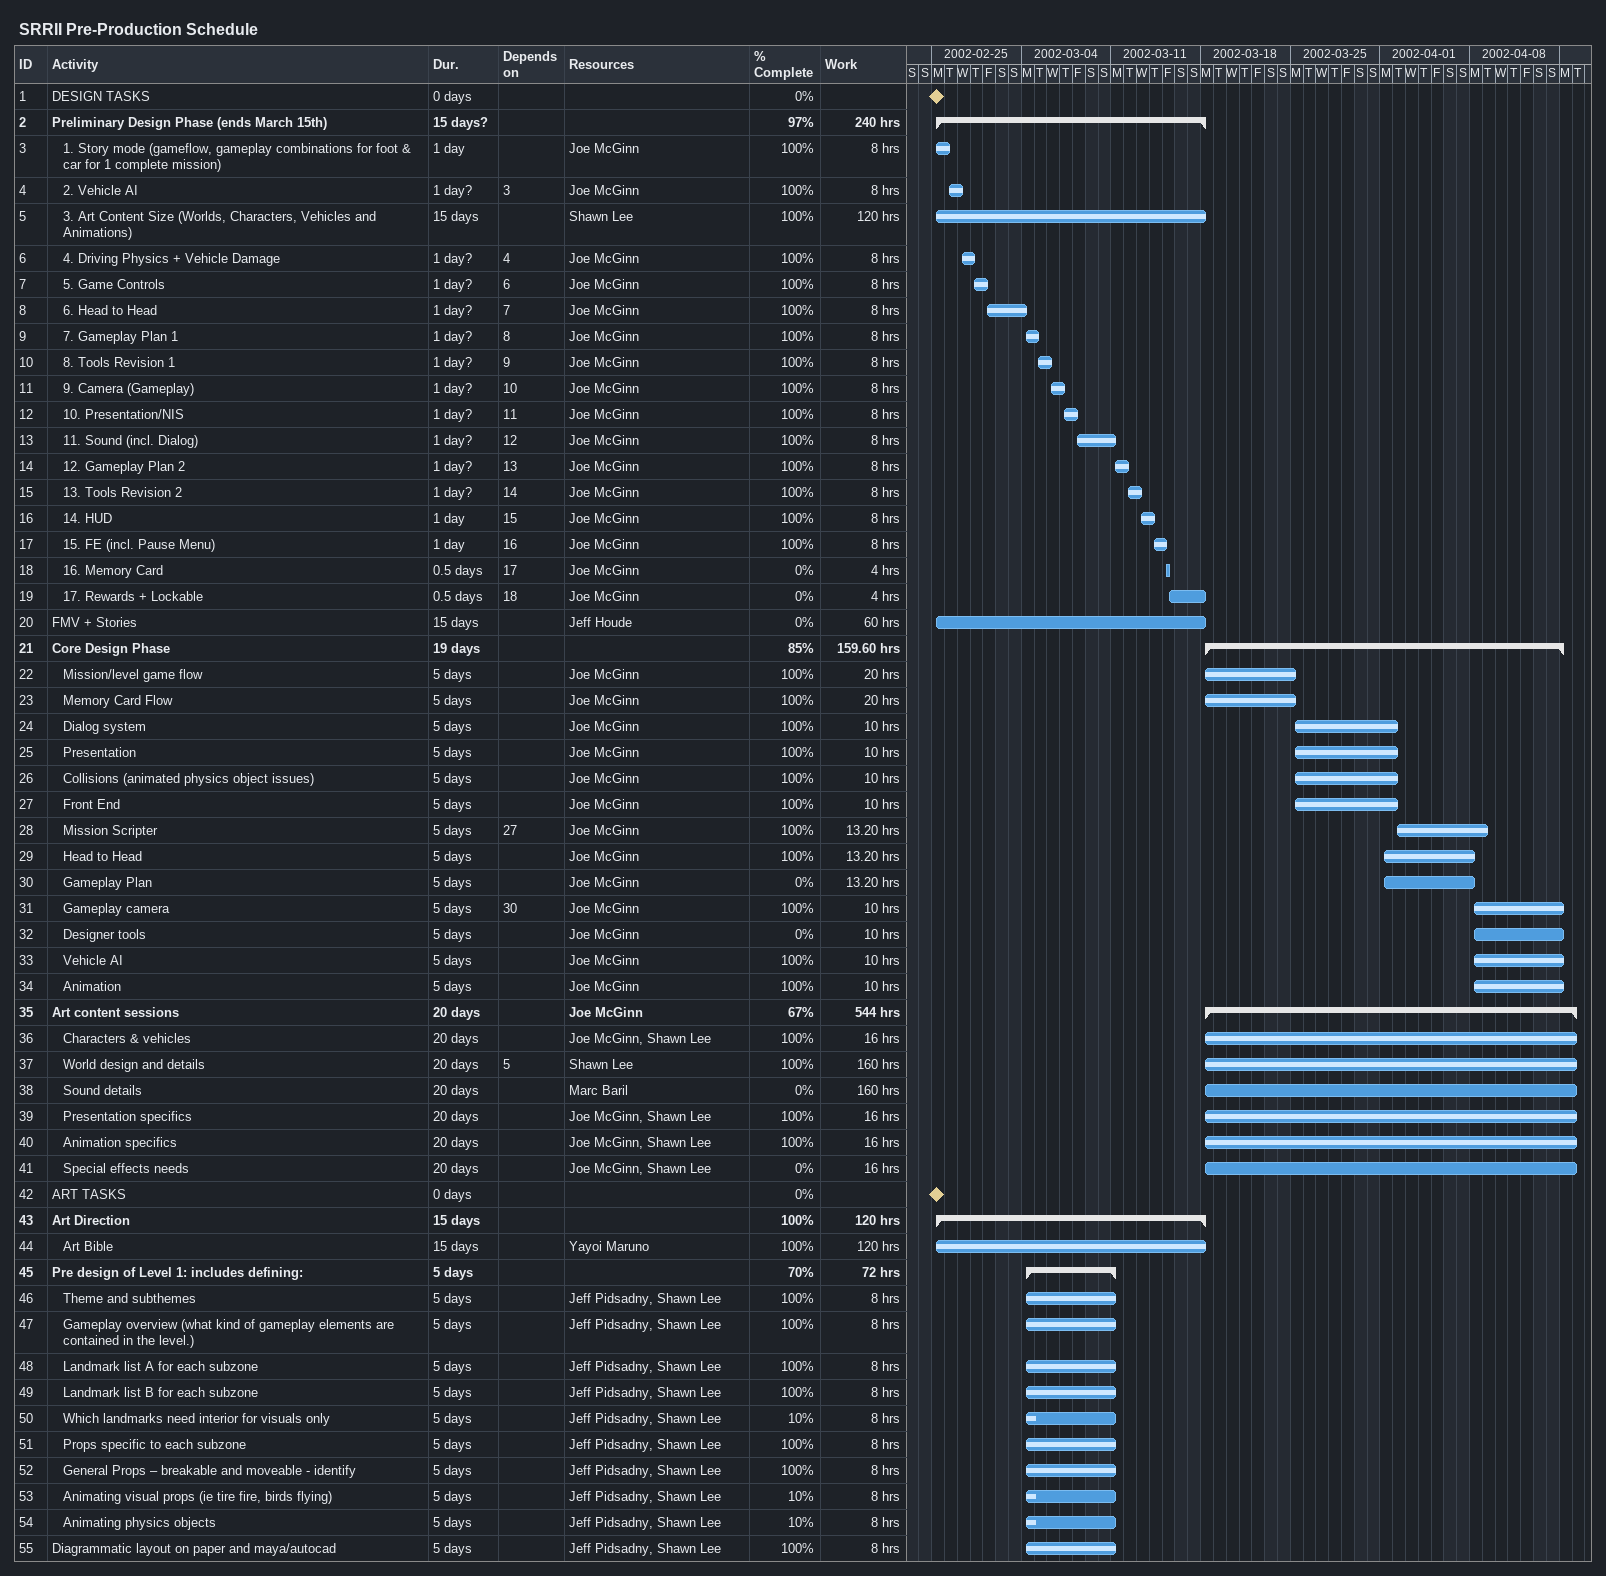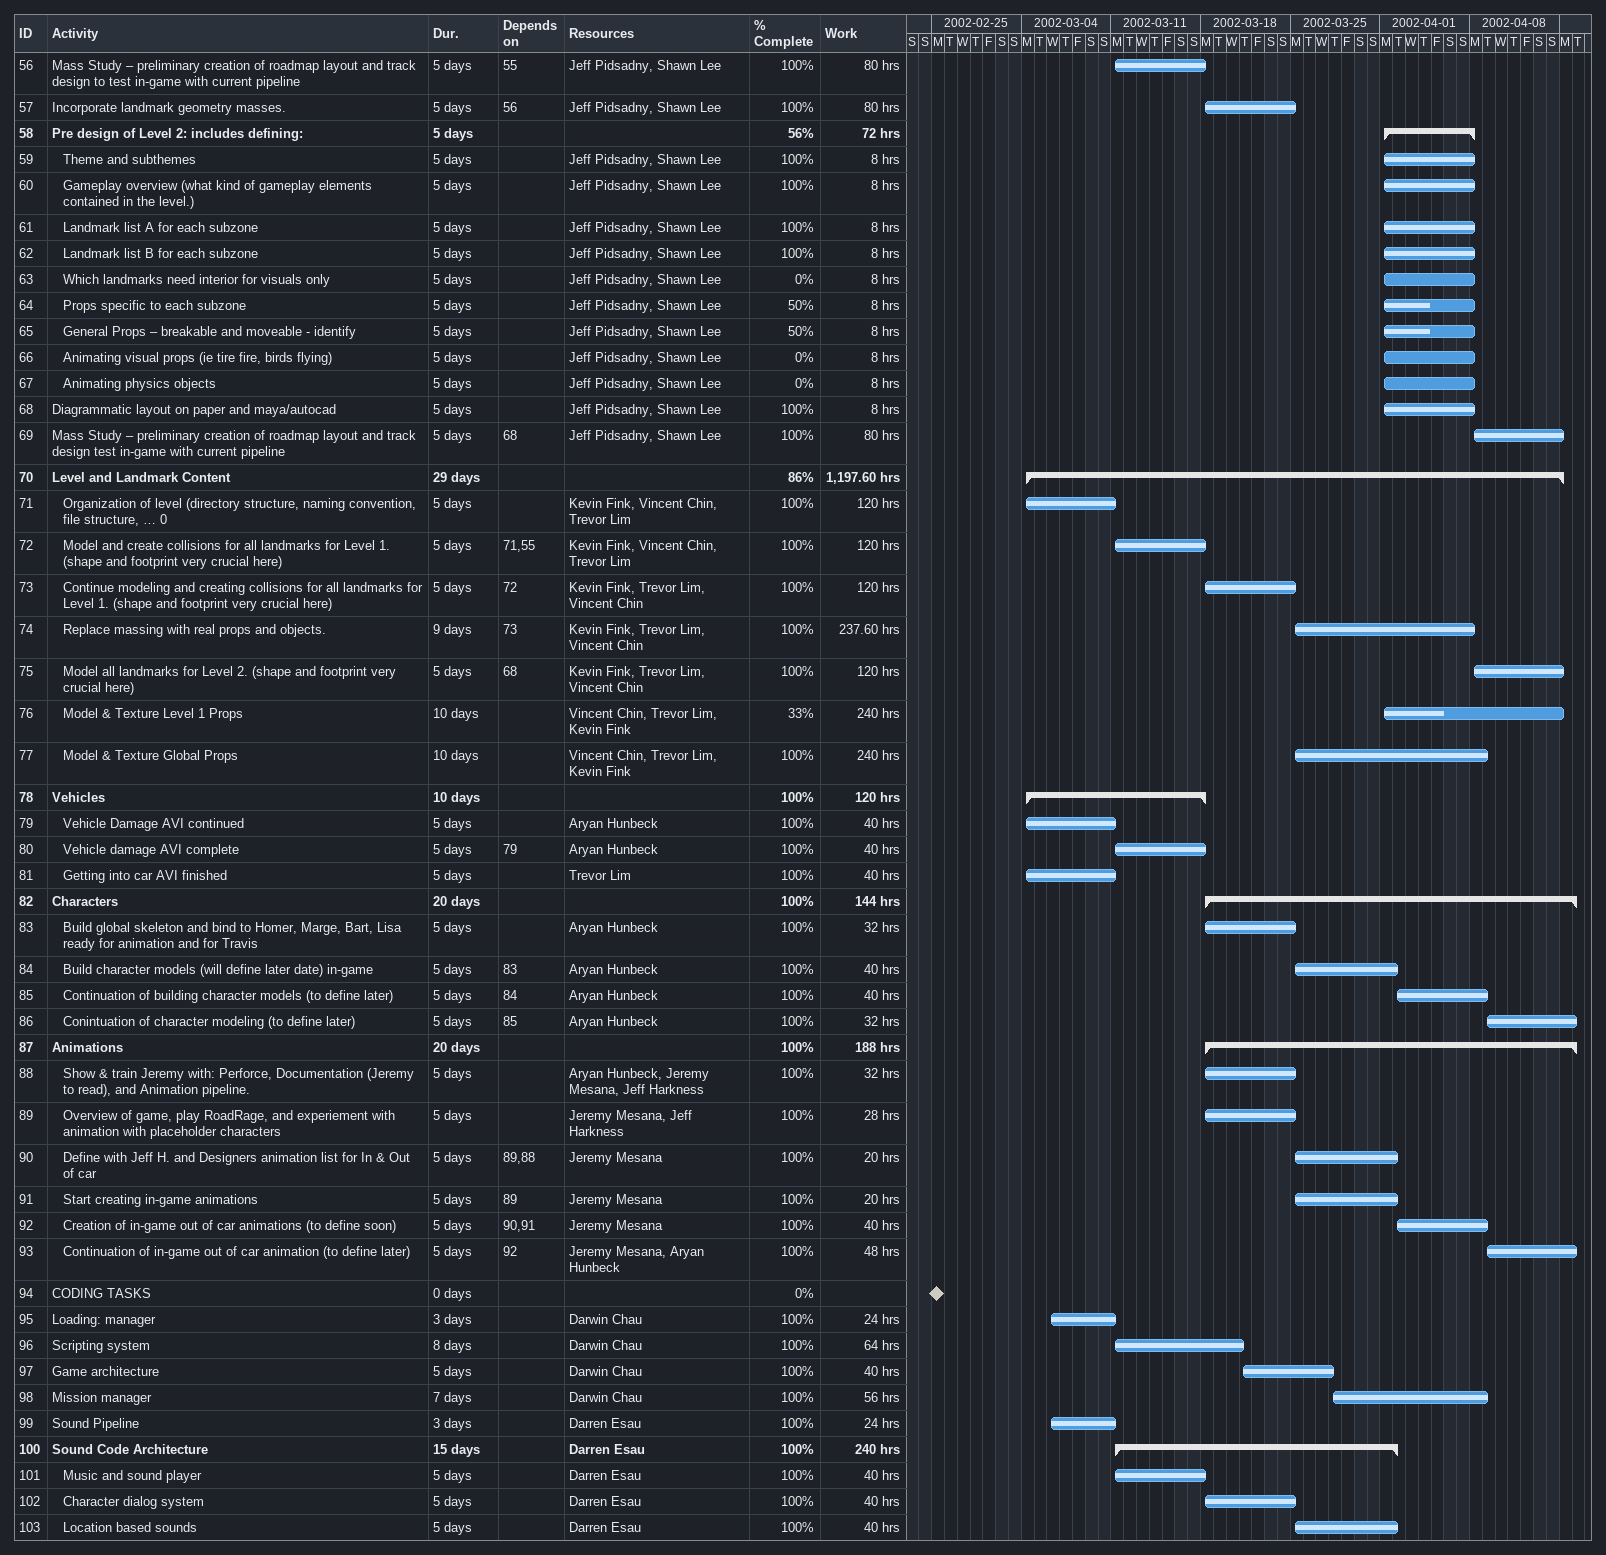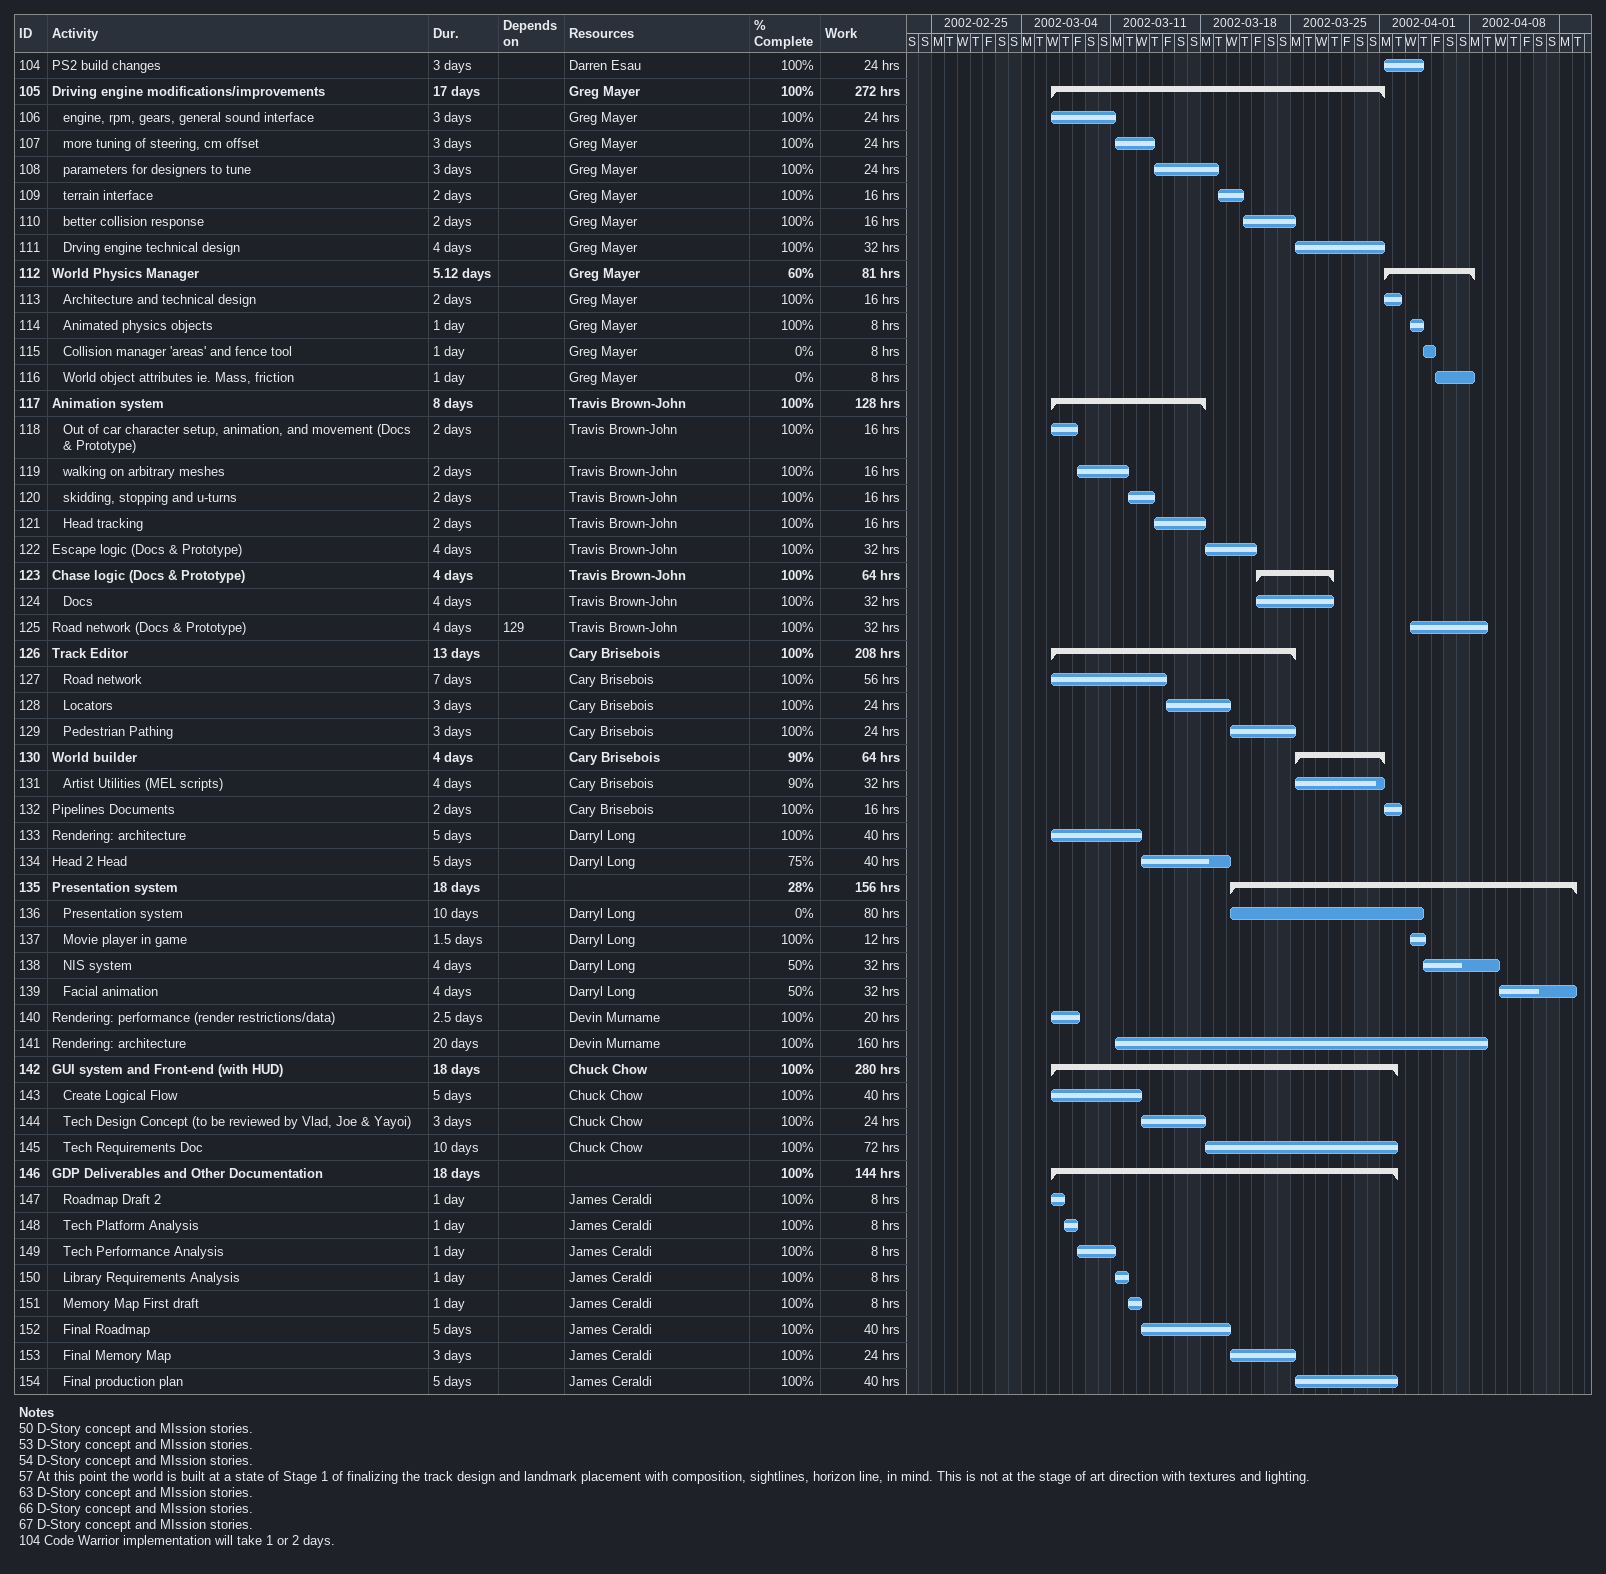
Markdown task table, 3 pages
SRRII Pre-Production Schedule

| ID | Level | Task | Duration | Start | Finish | Predecessors | Resources | % complete | Work (h) |
|---|---|---|---|---|---|---|---|---|---|
| 1 | 1 | DESIGN TASKS | 0d | 2002-02-25 | 2002-02-25 |  |  | 0 |  |
| 2 | 1 | **Preliminary Design Phase (ends March 15th)** | 15d? | 2002-02-25 | 2002-03-18 |  |  | 97 | 240 |
| 3 | 2 | 1. Story mode (gameflow, gameplay combinations for foot & car for 1 complete mission) | 1d | 2002-02-25 | 2002-02-26 |  | Joe McGinn | 100 | 8 |
| 4 | 2 | 2. Vehicle AI | 1d? | 2002-02-26 | 2002-02-27 | 3 | Joe McGinn | 100 | 8 |
| 5 | 2 | 3. Art Content Size (Worlds, Characters, Vehicles and Animations) | 15d | 2002-02-25 | 2002-03-18 |  | Shawn Lee | 100 | 120 |
| 6 | 2 | 4. Driving Physics + Vehicle Damage | 1d? | 2002-02-27 | 2002-02-28 | 4 | Joe McGinn | 100 | 8 |
| 7 | 2 | 5. Game Controls | 1d? | 2002-02-28 | 2002-03-01 | 6 | Joe McGinn | 100 | 8 |
| 8 | 2 | 6. Head to Head | 1d? | 2002-03-01 | 2002-03-04 | 7 | Joe McGinn | 100 | 8 |
| 9 | 2 | 7. Gameplay Plan 1 | 1d? | 2002-03-04 | 2002-03-05 | 8 | Joe McGinn | 100 | 8 |
| 10 | 2 | 8. Tools Revision 1 | 1d? | 2002-03-05 | 2002-03-06 | 9 | Joe McGinn | 100 | 8 |
| 11 | 2 | 9. Camera (Gameplay) | 1d? | 2002-03-06 | 2002-03-07 | 10 | Joe McGinn | 100 | 8 |
| 12 | 2 | 10. Presentation/NIS | 1d? | 2002-03-07 | 2002-03-08 | 11 | Joe McGinn | 100 | 8 |
| 13 | 2 | 11. Sound (incl. Dialog) | 1d? | 2002-03-08 | 2002-03-11 | 12 | Joe McGinn | 100 | 8 |
| 14 | 2 | 12. Gameplay Plan 2 | 1d? | 2002-03-11 | 2002-03-12 | 13 | Joe McGinn | 100 | 8 |
| 15 | 2 | 13. Tools Revision 2 | 1d? | 2002-03-12 | 2002-03-13 | 14 | Joe McGinn | 100 | 8 |
| 16 | 2 | 14. HUD | 1d | 2002-03-13 | 2002-03-14 | 15 | Joe McGinn | 100 | 8 |
| 17 | 2 | 15. FE (incl. Pause Menu) | 1d | 2002-03-14 | 2002-03-15 | 16 | Joe McGinn | 100 | 8 |
| 18 | 2 | 16. Memory Card | 0.5d | 2002-03-15 | 2002-03-15 | 17 | Joe McGinn | 0 | 4 |
| 19 | 2 | 17. Rewards + Lockable | 0.5d | 2002-03-15 | 2002-03-18 | 18 | Joe McGinn | 0 | 4 |
| 20 | 1 | FMV + Stories | 15d | 2002-02-25 | 2002-03-18 |  | Jeff Houde | 0 | 60 |
| 21 | 1 | **Core Design Phase** | 19d | 2002-03-18 | 2002-04-15 |  |  | 85 | 159.60 |
| 22 | 2 | Mission/level game flow | 5d | 2002-03-18 | 2002-03-25 |  | Joe McGinn | 100 | 20 |
| 23 | 2 | Memory Card Flow | 5d | 2002-03-18 | 2002-03-25 |  | Joe McGinn | 100 | 20 |
| 24 | 2 | Dialog system | 5d | 2002-03-25 | 2002-04-02 |  | Joe McGinn | 100 | 10 |
| 25 | 2 | Presentation | 5d | 2002-03-25 | 2002-04-02 |  | Joe McGinn | 100 | 10 |
| 26 | 2 | Collisions (animated physics object issues) | 5d | 2002-03-25 | 2002-04-02 |  | Joe McGinn | 100 | 10 |
| 27 | 2 | Front End | 5d | 2002-03-25 | 2002-04-02 |  | Joe McGinn | 100 | 10 |
| 28 | 2 | Mission Scripter | 5d | 2002-04-02 | 2002-04-09 | 27 | Joe McGinn | 100 | 13.20 |
| 29 | 2 | Head to Head | 5d | 2002-04-01 | 2002-04-08 |  | Joe McGinn | 100 | 13.20 |
| 30 | 2 | Gameplay Plan | 5d | 2002-04-01 | 2002-04-08 |  | Joe McGinn | 0 | 13.20 |
| 31 | 2 | Gameplay camera | 5d | 2002-04-08 | 2002-04-15 | 30 | Joe McGinn | 100 | 10 |
| 32 | 2 | Designer tools | 5d | 2002-04-08 | 2002-04-15 |  | Joe McGinn | 0 | 10 |
| 33 | 2 | Vehicle AI | 5d | 2002-04-08 | 2002-04-15 |  | Joe McGinn | 100 | 10 |
| 34 | 2 | Animation | 5d | 2002-04-08 | 2002-04-15 |  | Joe McGinn | 100 | 10 |
| 35 | 1 | **Art content sessions** | 20d | 2002-03-18 | 2002-04-16 |  | Joe McGinn | 67 | 544 |
| 36 | 2 | Characters & vehicles | 20d | 2002-03-18 | 2002-04-16 |  | Joe McGinn, Shawn Lee | 100 | 16 |
| 37 | 2 | World design and details | 20d | 2002-03-18 | 2002-04-16 | 5 | Shawn Lee | 100 | 160 |
| 38 | 2 | Sound details | 20d | 2002-03-18 | 2002-04-16 |  | Marc Baril | 0 | 160 |
| 39 | 2 | Presentation specifics | 20d | 2002-03-18 | 2002-04-16 |  | Joe McGinn, Shawn Lee | 100 | 16 |
| 40 | 2 | Animation specifics | 20d | 2002-03-18 | 2002-04-16 |  | Joe McGinn, Shawn Lee | 100 | 16 |
| 41 | 2 | Special effects needs | 20d | 2002-03-18 | 2002-04-16 |  | Joe McGinn, Shawn Lee | 0 | 16 |
| 42 | 1 | ART TASKS | 0d | 2002-02-25 | 2002-02-25 |  |  | 0 |  |
| 43 | 1 | **Art Direction** | 15d | 2002-02-25 | 2002-03-18 |  |  | 100 | 120 |
| 44 | 2 | Art Bible | 15d | 2002-02-25 | 2002-03-18 |  | Yayoi Maruno | 100 | 120 |
| 45 | 1 | **Pre design of Level 1: includes defining:** | 5d | 2002-03-04 | 2002-03-11 |  |  | 70 | 72 |
| 46 | 2 | Theme and subthemes | 5d | 2002-03-04 | 2002-03-11 |  | Jeff Pidsadny, Shawn Lee | 100 | 8 |
| 47 | 2 | Gameplay overview (what kind of gameplay elements are contained in the level.) | 5d | 2002-03-04 | 2002-03-11 |  | Jeff Pidsadny, Shawn Lee | 100 | 8 |
| 48 | 2 | Landmark list A for each subzone | 5d | 2002-03-04 | 2002-03-11 |  | Jeff Pidsadny, Shawn Lee | 100 | 8 |
| 49 | 2 | Landmark list B for each subzone | 5d | 2002-03-04 | 2002-03-11 |  | Jeff Pidsadny, Shawn Lee | 100 | 8 |
| 50 | 2 | Which landmarks need interior for visuals only | 5d | 2002-03-04 | 2002-03-11 |  | Jeff Pidsadny, Shawn Lee | 10 | 8 |
| 51 | 2 | Props specific to each subzone | 5d | 2002-03-04 | 2002-03-11 |  | Jeff Pidsadny, Shawn Lee | 100 | 8 |
| 52 | 2 | General Props – breakable and moveable - identify | 5d | 2002-03-04 | 2002-03-11 |  | Jeff Pidsadny, Shawn Lee | 100 | 8 |
| 53 | 2 | Animating visual props (ie tire fire, birds flying) | 5d | 2002-03-04 | 2002-03-11 |  | Jeff Pidsadny, Shawn Lee | 10 | 8 |
| 54 | 2 | Animating physics objects | 5d | 2002-03-04 | 2002-03-11 |  | Jeff Pidsadny, Shawn Lee | 10 | 8 |
| 55 | 1 | Diagrammatic layout on paper and maya/autocad | 5d | 2002-03-04 | 2002-03-11 |  | Jeff Pidsadny, Shawn Lee | 100 | 8 |
| 56 | 1 | Mass Study – preliminary creation of roadmap layout and track design to test in-game with current pipeline | 5d | 2002-03-11 | 2002-03-18 | 55 | Jeff Pidsadny, Shawn Lee | 100 | 80 |
| 57 | 1 | Incorporate landmark geometry masses. | 5d | 2002-03-18 | 2002-03-25 | 56 | Jeff Pidsadny, Shawn Lee | 100 | 80 |
| 58 | 1 | **Pre design of Level 2: includes defining:** | 5d | 2002-04-01 | 2002-04-08 |  |  | 56 | 72 |
| 59 | 2 | Theme and subthemes | 5d | 2002-04-01 | 2002-04-08 |  | Jeff Pidsadny, Shawn Lee | 100 | 8 |
| 60 | 2 | Gameplay overview (what kind of gameplay elements contained in the level.) | 5d | 2002-04-01 | 2002-04-08 |  | Jeff Pidsadny, Shawn Lee | 100 | 8 |
| 61 | 2 | Landmark list A for each subzone | 5d | 2002-04-01 | 2002-04-08 |  | Jeff Pidsadny, Shawn Lee | 100 | 8 |
| 62 | 2 | Landmark list B for each subzone | 5d | 2002-04-01 | 2002-04-08 |  | Jeff Pidsadny, Shawn Lee | 100 | 8 |
| 63 | 2 | Which landmarks need interior for visuals only | 5d | 2002-04-01 | 2002-04-08 |  | Jeff Pidsadny, Shawn Lee | 0 | 8 |
| 64 | 2 | Props specific to each subzone | 5d | 2002-04-01 | 2002-04-08 |  | Jeff Pidsadny, Shawn Lee | 50 | 8 |
| 65 | 2 | General Props – breakable and moveable - identify | 5d | 2002-04-01 | 2002-04-08 |  | Jeff Pidsadny, Shawn Lee | 50 | 8 |
| 66 | 2 | Animating visual props (ie tire fire, birds flying) | 5d | 2002-04-01 | 2002-04-08 |  | Jeff Pidsadny, Shawn Lee | 0 | 8 |
| 67 | 2 | Animating physics objects | 5d | 2002-04-01 | 2002-04-08 |  | Jeff Pidsadny, Shawn Lee | 0 | 8 |
| 68 | 1 | Diagrammatic layout on paper and maya/autocad | 5d | 2002-04-01 | 2002-04-08 |  | Jeff Pidsadny, Shawn Lee | 100 | 8 |
| 69 | 1 | Mass Study – preliminary creation of roadmap layout and track design test in-game with current pipeline | 5d | 2002-04-08 | 2002-04-15 | 68 | Jeff Pidsadny, Shawn Lee | 100 | 80 |
| 70 | 1 | **Level and Landmark Content** | 29d | 2002-03-04 | 2002-04-15 |  |  | 86 | 1197.60 |
| 71 | 2 | Organization of level (directory structure, naming convention, file structure, … 0 | 5d | 2002-03-04 | 2002-03-11 |  | Kevin Fink, Vincent Chin, Trevor Lim | 100 | 120 |
| 72 | 2 | Model and create collisions for all landmarks for Level 1. (shape and footprint very crucial here) | 5d | 2002-03-11 | 2002-03-18 | 71, 55 | Kevin Fink, Vincent Chin, Trevor Lim | 100 | 120 |
| 73 | 2 | Continue modeling and creating collisions for all landmarks for Level 1. (shape and footprint very crucial here) | 5d | 2002-03-18 | 2002-03-25 | 72 | Kevin Fink, Trevor Lim, Vincent Chin | 100 | 120 |
| 74 | 2 | Replace massing with real props and objects. | 9d | 2002-03-25 | 2002-04-08 | 73 | Kevin Fink, Trevor Lim, Vincent Chin | 100 | 237.60 |
| 75 | 2 | Model all landmarks for Level 2. (shape and footprint very crucial here) | 5d | 2002-04-08 | 2002-04-15 | 68 | Kevin Fink, Trevor Lim, Vincent Chin | 100 | 120 |
| 76 | 2 | Model & Texture Level 1 Props | 10d | 2002-04-01 | 2002-04-15 |  | Vincent Chin, Trevor Lim, Kevin Fink | 33 | 240 |
| 77 | 2 | Model & Texture Global Props | 10d | 2002-03-25 | 2002-04-09 |  | Vincent Chin, Trevor Lim, Kevin Fink | 100 | 240 |
| 78 | 1 | **Vehicles** | 10d | 2002-03-04 | 2002-03-18 |  |  | 100 | 120 |
| 79 | 2 | Vehicle Damage AVI continued | 5d | 2002-03-04 | 2002-03-11 |  | Aryan Hunbeck | 100 | 40 |
| 80 | 2 | Vehicle damage AVI complete | 5d | 2002-03-11 | 2002-03-18 | 79 | Aryan Hunbeck | 100 | 40 |
| 81 | 2 | Getting into car AVI finished | 5d | 2002-03-04 | 2002-03-11 |  | Trevor Lim | 100 | 40 |
| 82 | 1 | **Characters** | 20d | 2002-03-18 | 2002-04-16 |  |  | 100 | 144 |
| 83 | 2 | Build global skeleton and bind to Homer, Marge, Bart, Lisa ready for animation and for Travis | 5d | 2002-03-18 | 2002-03-25 |  | Aryan Hunbeck | 100 | 32 |
| 84 | 2 | Build character models (will define later date) in-game | 5d | 2002-03-25 | 2002-04-02 | 83 | Aryan Hunbeck | 100 | 40 |
| 85 | 2 | Continuation of building character models (to define later) | 5d | 2002-04-02 | 2002-04-09 | 84 | Aryan Hunbeck | 100 | 40 |
| 86 | 2 | Conintuation of character modeling (to define later) | 5d | 2002-04-09 | 2002-04-16 | 85 | Aryan Hunbeck | 100 | 32 |
| 87 | 1 | **Animations** | 20d | 2002-03-18 | 2002-04-16 |  |  | 100 | 188 |
| 88 | 2 | Show & train Jeremy with: Perforce, Documentation (Jeremy to read), and Animation pipeline. | 5d | 2002-03-18 | 2002-03-25 |  | Aryan Hunbeck, Jeremy Mesana, Jeff Harkness | 100 | 32 |
| 89 | 2 | Overview of game, play RoadRage, and experiement with animation with placeholder characters | 5d | 2002-03-18 | 2002-03-25 |  | Jeremy Mesana, Jeff Harkness | 100 | 28 |
| 90 | 2 | Define with Jeff H. and Designers animation list for In & Out of car | 5d | 2002-03-25 | 2002-04-02 | 89, 88 | Jeremy Mesana | 100 | 20 |
| 91 | 2 | Start creating in-game animations | 5d | 2002-03-25 | 2002-04-02 | 89 | Jeremy Mesana | 100 | 20 |
| 92 | 2 | Creation of in-game out of car animations (to define soon) | 5d | 2002-04-02 | 2002-04-09 | 90, 91 | Jeremy Mesana | 100 | 40 |
| 93 | 2 | Continuation of in-game out of car animation (to define later) | 5d | 2002-04-09 | 2002-04-16 | 92 | Jeremy Mesana, Aryan Hunbeck | 100 | 48 |
| 94 | 1 | CODING TASKS | 0d | 2002-02-25 | 2002-02-25 |  |  | 0 |  |
| 95 | 1 | Loading: manager | 3d | 2002-03-06 | 2002-03-11 |  | Darwin Chau | 100 | 24 |
| 96 | 1 | Scripting system | 8d | 2002-03-11 | 2002-03-21 |  | Darwin Chau | 100 | 64 |
| 97 | 1 | Game architecture | 5d | 2002-03-21 | 2002-03-28 |  | Darwin Chau | 100 | 40 |
| 98 | 1 | Mission manager | 7d | 2002-03-28 | 2002-04-09 |  | Darwin Chau | 100 | 56 |
| 99 | 1 | Sound Pipeline | 3d | 2002-03-06 | 2002-03-11 |  | Darren Esau | 100 | 24 |
| 100 | 1 | **Sound Code Architecture** | 15d | 2002-03-11 | 2002-04-02 |  | Darren Esau | 100 | 240 |
| 101 | 2 | Music and sound player | 5d | 2002-03-11 | 2002-03-18 |  | Darren Esau | 100 | 40 |
| 102 | 2 | Character dialog system | 5d | 2002-03-18 | 2002-03-25 |  | Darren Esau | 100 | 40 |
| 103 | 2 | Location based sounds | 5d | 2002-03-25 | 2002-04-02 |  | Darren Esau | 100 | 40 |
| 104 | 1 | PS2 build changes | 3d | 2002-04-01 | 2002-04-04 |  | Darren Esau | 100 | 24 |
| 105 | 1 | **Driving engine modifications/improvements** | 17d | 2002-03-06 | 2002-04-01 |  | Greg Mayer | 100 | 272 |
| 106 | 2 | engine, rpm, gears, general sound interface | 3d | 2002-03-06 | 2002-03-11 |  | Greg Mayer | 100 | 24 |
| 107 | 2 | more tuning of steering, cm offset | 3d | 2002-03-11 | 2002-03-14 |  | Greg Mayer | 100 | 24 |
| 108 | 2 | parameters for designers to tune | 3d | 2002-03-14 | 2002-03-19 |  | Greg Mayer | 100 | 24 |
| 109 | 2 | terrain interface | 2d | 2002-03-19 | 2002-03-21 |  | Greg Mayer | 100 | 16 |
| 110 | 2 | better collision response | 2d | 2002-03-21 | 2002-03-25 |  | Greg Mayer | 100 | 16 |
| 111 | 2 | Drving engine technical design | 4d | 2002-03-25 | 2002-04-01 |  | Greg Mayer | 100 | 32 |
| 112 | 1 | **World Physics Manager** | 5.12d | 2002-04-01 | 2002-04-08 |  | Greg Mayer | 60 | 81 |
| 113 | 2 | Architecture and technical design | 2d | 2002-04-01 | 2002-04-02 |  | Greg Mayer | 100 | 16 |
| 114 | 2 | Animated physics objects | 1d | 2002-04-03 | 2002-04-04 |  | Greg Mayer | 100 | 8 |
| 115 | 2 | Collision manager 'areas' and fence tool | 1d | 2002-04-04 | 2002-04-05 |  | Greg Mayer | 0 | 8 |
| 116 | 2 | World object attributes ie. Mass, friction | 1d | 2002-04-05 | 2002-04-08 |  | Greg Mayer | 0 | 8 |
| 117 | 1 | **Animation system** | 8d | 2002-03-06 | 2002-03-18 |  | Travis Brown-John | 100 | 128 |
| 118 | 2 | Out of car character setup, animation, and movement (Docs & Prototype) | 2d | 2002-03-06 | 2002-03-08 |  | Travis Brown-John | 100 | 16 |
| 119 | 2 | walking on arbitrary meshes | 2d | 2002-03-08 | 2002-03-12 |  | Travis Brown-John | 100 | 16 |
| 120 | 2 | skidding, stopping and u-turns | 2d | 2002-03-12 | 2002-03-14 |  | Travis Brown-John | 100 | 16 |
| 121 | 2 | Head tracking | 2d | 2002-03-14 | 2002-03-18 |  | Travis Brown-John | 100 | 16 |
| 122 | 1 | Escape logic (Docs & Prototype) | 4d | 2002-03-18 | 2002-03-22 |  | Travis Brown-John | 100 | 32 |
| 123 | 1 | **Chase logic (Docs & Prototype)** | 4d | 2002-03-22 | 2002-03-28 |  | Travis Brown-John | 100 | 64 |
| 124 | 2 | Docs | 4d | 2002-03-22 | 2002-03-28 |  | Travis Brown-John | 100 | 32 |
| 125 | 1 | Road network (Docs & Prototype) | 4d | 2002-04-03 | 2002-04-09 | 129 | Travis Brown-John | 100 | 32 |
| 126 | 1 | **Track Editor** | 13d | 2002-03-06 | 2002-03-25 |  | Cary Brisebois | 100 | 208 |
| 127 | 2 | Road network | 7d | 2002-03-06 | 2002-03-15 |  | Cary Brisebois | 100 | 56 |
| 128 | 2 | Locators | 3d | 2002-03-15 | 2002-03-20 |  | Cary Brisebois | 100 | 24 |
| 129 | 2 | Pedestrian Pathing | 3d | 2002-03-20 | 2002-03-25 |  | Cary Brisebois | 100 | 24 |
| 130 | 1 | **World builder** | 4d | 2002-03-25 | 2002-04-01 |  | Cary Brisebois | 90 | 64 |
| 131 | 2 | Artist Utilities (MEL scripts) | 4d | 2002-03-25 | 2002-04-01 |  | Cary Brisebois | 90 | 32 |
| 132 | 1 | Pipelines Documents | 2d | 2002-04-01 | 2002-04-02 |  | Cary Brisebois | 100 | 16 |
| 133 | 1 | Rendering: architecture | 5d | 2002-03-06 | 2002-03-13 |  | Darryl Long | 100 | 40 |
| 134 | 1 | Head 2 Head | 5d | 2002-03-13 | 2002-03-20 |  | Darryl Long | 75 | 40 |
| 135 | 1 | **Presentation system** | 18d | 2002-03-20 | 2002-04-16 |  |  | 28 | 156 |
| 136 | 2 | Presentation system | 10d | 2002-03-20 | 2002-04-04 |  | Darryl Long | 0 | 80 |
| 137 | 2 | Movie player in game | 1.5d | 2002-04-03 | 2002-04-04 |  | Darryl Long | 100 | 12 |
| 138 | 2 | NIS system | 4d | 2002-04-04 | 2002-04-10 |  | Darryl Long | 50 | 32 |
| 139 | 2 | Facial animation | 4d | 2002-04-10 | 2002-04-16 |  | Darryl Long | 50 | 32 |
| 140 | 1 | Rendering: performance (render restrictions/data) | 2.5d | 2002-03-06 | 2002-03-08 |  | Devin Murname | 100 | 20 |
| 141 | 1 | Rendering: architecture | 20d | 2002-03-11 | 2002-04-09 |  | Devin Murname | 100 | 160 |
| 142 | 1 | **GUI system and Front-end (with HUD)** | 18d | 2002-03-06 | 2002-04-02 |  | Chuck Chow | 100 | 280 |
| 143 | 2 | Create Logical Flow | 5d | 2002-03-06 | 2002-03-13 |  | Chuck Chow | 100 | 40 |
| 144 | 2 | Tech Design Concept (to be reviewed by Vlad, Joe & Yayoi) | 3d | 2002-03-13 | 2002-03-18 |  | Chuck Chow | 100 | 24 |
| 145 | 2 | Tech Requirements Doc | 10d | 2002-03-18 | 2002-04-02 |  | Chuck Chow | 100 | 72 |
| 146 | 1 | **GDP Deliverables and Other Documentation** | 18d | 2002-03-06 | 2002-04-02 |  |  | 100 | 144 |
| 147 | 2 | Roadmap Draft 2 | 1d | 2002-03-06 | 2002-03-07 |  | James Ceraldi | 100 | 8 |
| 148 | 2 | Tech Platform Analysis | 1d | 2002-03-07 | 2002-03-08 |  | James Ceraldi | 100 | 8 |
| 149 | 2 | Tech Performance Analysis | 1d | 2002-03-08 | 2002-03-11 |  | James Ceraldi | 100 | 8 |
| 150 | 2 | Library Requirements Analysis | 1d | 2002-03-11 | 2002-03-12 |  | James Ceraldi | 100 | 8 |
| 151 | 2 | Memory Map First draft | 1d | 2002-03-12 | 2002-03-13 |  | James Ceraldi | 100 | 8 |
| 152 | 2 | Final Roadmap | 5d | 2002-03-13 | 2002-03-20 |  | James Ceraldi | 100 | 40 |
| 153 | 2 | Final Memory Map | 3d | 2002-03-20 | 2002-03-25 |  | James Ceraldi | 100 | 24 |
| 154 | 2 | Final production plan | 5d | 2002-03-25 | 2002-04-02 |  | James Ceraldi | 100 | 40 |

Notes
- 50: D-Story concept and MIssion stories.
- 53: D-Story concept and MIssion stories.
- 54: D-Story concept and MIssion stories.
- 57: At this point the world is built at a state of Stage 1 of finalizing the track design and landmark placement with composition, sightlines, horizon line, in mind. This is not at the stage of art direction with textures and lighting.
- 63: D-Story concept and MIssion stories.
- 66: D-Story concept and MIssion stories.
- 67: D-Story concept and MIssion stories.
- 104: Code Warrior implementation will take 1 or 2 days.
